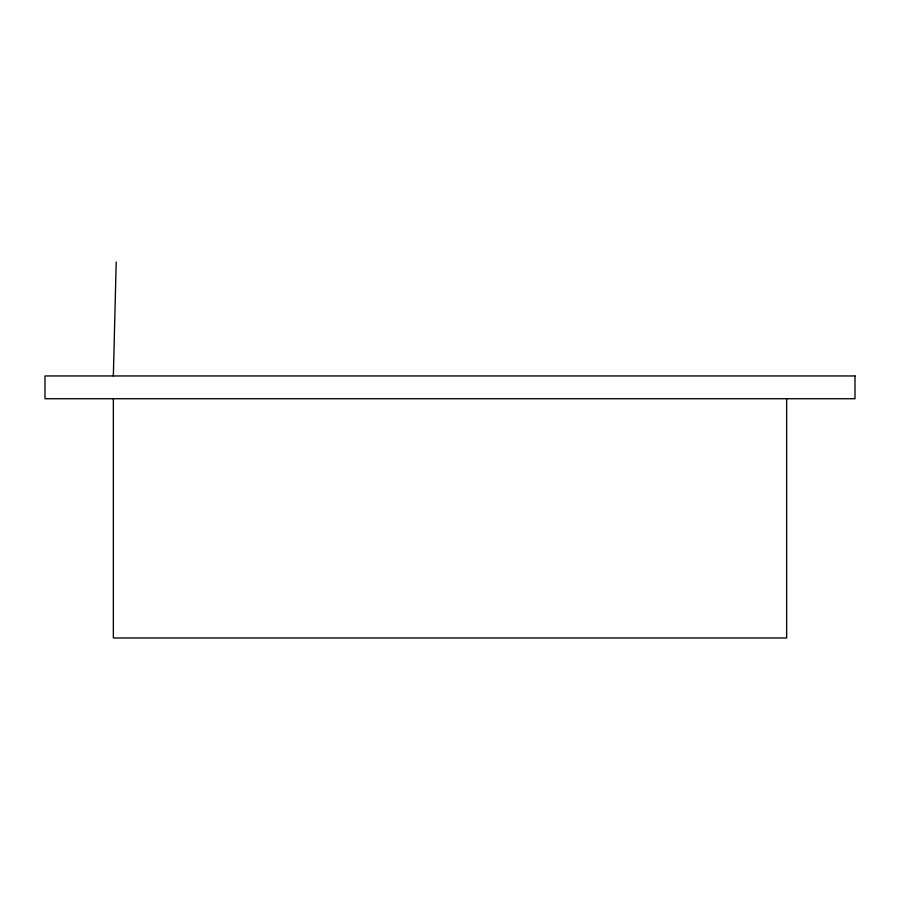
<?xml version="1.0" encoding="UTF-8"?>
<svg xmlns="http://www.w3.org/2000/svg" width="900" height="900" viewBox="0 0 900 900"><rect width="100%" height="100%" fill="white"/><g stroke="black" fill="none" stroke-linecap="round" stroke-linejoin="round"><path stroke-width="1.35" d="M113.355 375.952L116.201 262.024M786.645 398.734L786.645 637.976L113.355 637.976L113.355 398.734M855 375.952L45 375.952L45 398.734L855 398.734L855 375.952"/></g></svg>
